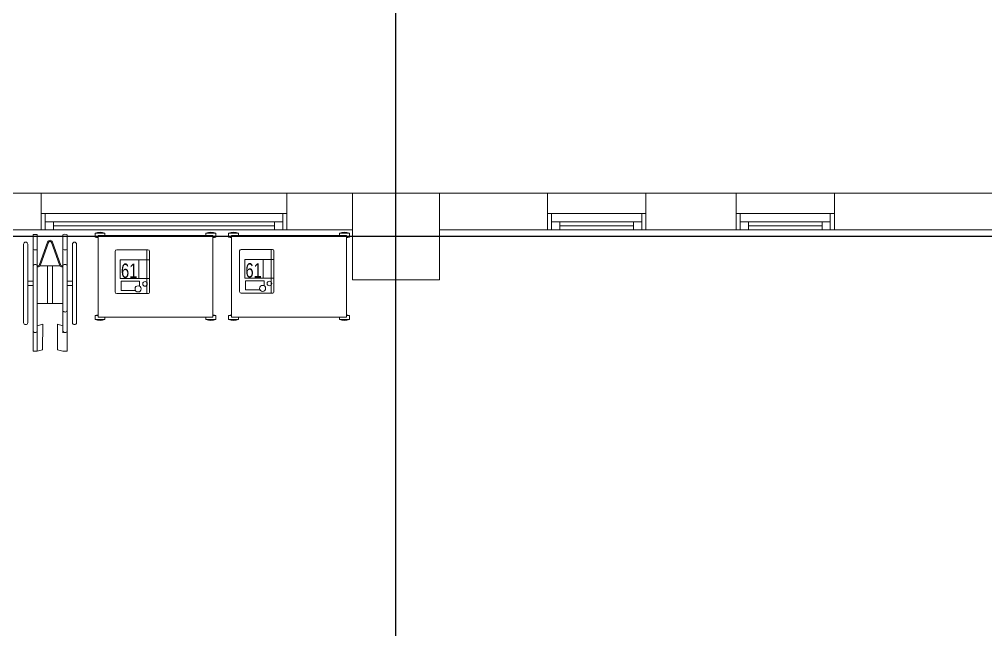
# Model space of a CAD drawing. Header units: metres. Extents: x -18745 to 220762, y -1579758 to -1356048.
# Drawn here: x 127666 to 133561, y -1457637 to -1453912 of the extents above; entities that cross this region are included whole.
import ezdxf

# ---------------------------------------------------------------- set-up
doc = ezdxf.new("R2010")
doc.units = ezdxf.units.M
doc.layers.get('0').update_dxf_attribs({"lineweight": 0})
for name, color, linetype, lineweight in [('A-100 - Copy$0$Aluminum', 8, 'Continuous', 0), ('A-100 - Copy$0$Medical Equipment and Furniture', 8, 'Continuous', 0), ('A-100 - Copy$0$Medical Equipment and Furniture1', 8, 'Continuous', 5), ('A-100 - Copy$0$Proj', 8, 'Continuous', 0), ('A-100 - Copy$0$Structure', 8, 'Continuous', 9), ('A-100 - Copy$0$Walls', 8, 'Continuous', 0)]:
    doc.layers.add(name, color=color, linetype=linetype, lineweight=lineweight)
doc.layers.add('A-100 - Copy$0$axes', color=8, linetype='Continuous')
doc.styles.add('A-100 - Copy$0$X3G_ENTITY_257CFD', font='swisscl.ttf', dxfattribs={"height": 200})

# ---------------------------------------------------------------- blocks, each defined once
blk = doc.blocks.new('A-100 - Copy$0$HF14449A-P')
at = {"layer": 'A-100 - Copy$0$Medical Equipment and Furniture1'}
for p, q in [((-0.05, 0), (-0.7602, 0)), ((-0.2244, 0.0577), (-0.7026, 0.0577)), ((-0.7026, 0.0323), (-0.2244, 0.0323)), ((-0.4762, 0.0321), (-0.4762, -0.0003)), ((-0.4508, 0.0321), (-0.4508, -0.0003)), ((-0.05, -0.0255), (-0.05, 0)), ((-0.1618, -0.0254), (-0.7597, -0.0254)), ((-0.578, -0.0409), (-0.7158, -0.0896)), ((-0.7137, -0.0956), (-0.576, -0.047)), ((-0.5708, -0.044), (-0.5708, -0.1647)), ((-0.5699, -0.0249), (-0.5699, -0.0332)), ((-0.5636, -0.0346), (-0.5636, -0.0251)), ((-0.3406, -0.1837), (-0.3406, -0.0251)), ((-0.2045, -0.0254), (-0.2138, -0.0595)), ((-0.2138, -0.0595), (-0.0589, -0.0584)), ((-0.0589, -0.0584), (-0.05, -0.0255)), ((-0.576, -0.1618), (-0.7137, -0.1132)), ((-0.5708, -0.0899), (-0.3406, -0.0899)), ((-0.7158, -0.1192), (-0.578, -0.1678)), ((-0.5708, -0.1189), (-0.3406, -0.1189)), ((-0.5699, -0.1755), (-0.5699, -0.1837)), ((-0.5636, -0.1837), (-0.5636, -0.1742)), ((-0.0589, -0.1493), (-0.2138, -0.1482)), ((-0.2138, -0.1482), (-0.2045, -0.1824)), ((-0.0499, -0.1827), (-0.0589, -0.1493)), ((-0.05, -0.1827), (-0.7602, -0.1827)), ((-0.05, -0.2078), (-0.7593, -0.2078)), ((-0.4762, -0.2401), (-0.4762, -0.2078)), ((-0.4508, -0.2401), (-0.4508, -0.2078)), ((-0.05, -0.2078), (-0.05, -0.1827)), ((-0.7026, -0.2404), (-0.2244, -0.2404)), ((-0.2244, -0.2658), (-0.7026, -0.2658))]:
    blk.add_line(p, q, dxfattribs=at)
for centre, radius, start, end in [((-0.7026, 0.045), 0.0127, 90, 180), ((-0.7026, 0.045), 0.0127, 180, 270), ((-0.2244, 0.045), 0.0127, 0, 90), ((-0.2244, 0.045), 0.0127, 270, 0), ((-0.5661, -0.0128), 0.0127, 98.73327, 261.25119), ((-0.5848, -0.0258), 0.0166, 294.28197, 333.37317), ((-0.5848, -0.0258), 0.023, 292.59255, 337.40745), ((-0.301, -0.0129), 0.0127, 279.82775, 82.50016), ((-0.7106, -0.1044), 0.0157, 109.43252, 250.56748), ((-0.7106, -0.1044), 0.00936, 109.42288, 250.57712), ((-0.5848, -0.183), 0.0166, 26.62683, 65.71803), ((-0.5848, -0.183), 0.023, 22.59255, 67.40745), ((-0.5661, -0.1952), 0.0127, 98.74881, 261.26673), ((-0.7026, -0.2531), 0.0127, 90, 180), ((-0.7026, -0.2531), 0.0127, 180, 270), ((-0.2244, -0.2531), 0.0127, 0, 90), ((-0.2244, -0.2531), 0.0127, 270, 0)]:
    blk.add_arc(centre, radius, start, end, dxfattribs=at)
for centre, ratio, start_param, end_param in [((-0.6698, -0.0127), 0.078125, 3.141593, 6.498142), ((-0.7597, -0.0126), 0.241377, 0.152696, 3.141593), ((-0.1758, -0.0125), 0.964579, 3.250377, 6.096807), ((-0.7597, -0.1952), 0.241678, 0.147741, 3.289334), ((-0.6698, -0.1954), 0.078125, 3.141593, 6.498142), ((-0.1758, -0.1951), 0.964579, 3.252899, 6.098308)]:
    blk.add_ellipse(centre, major_axis=(0, 0.0127), ratio=ratio, start_param=start_param, end_param=end_param, dxfattribs=at)
blk = doc.blocks.new('A-100 - Copy$0$HF13959B-P')
for p, q in [((0.0418, 0.5136), (-0.0182, 0.5136)), ((-0.0182, 0.4886), (-0.0182, 0.5136)), ((0, 0.4886), (-0.0182, 0.4886)), ((0, 0.5), (0, 0)), ((0.7, 0.5), (0, 0.5)), ((0.0418, 0.5), (0.0418, 0.5136)), ((0.6582, 0.5136), (0.7182, 0.5136)), ((0.6582, 0.5), (0.6582, 0.5136)), ((0.7, 0.5), (0.7, 0)), ((0.7, 0.4886), (0.7182, 0.4886)), ((0.7182, 0.4886), (0.7182, 0.5136)), ((0, 0.0114), (-0.0182, 0.0114)), ((-0.0182, 0.0114), (-0.0182, -0.0136)), ((0.7, 0), (0, 0)), ((0.7, 0.0114), (0.7182, 0.0114)), ((0.7182, 0.0114), (0.7182, -0.0136)), ((0.0418, -0.0136), (-0.0182, -0.0136)), ((0.0418, 0), (0.0418, -0.0136)), ((0.6582, 0), (0.6582, -0.0136)), ((0.6582, -0.0136), (0.7182, -0.0136))]:
    blk.add_line(p, q)
for centre, start, end in [((0.0118, 0.4261), 71.07536, 108.92464), ((0.0118, 0.5761), 251.07536, 262.64413), ((0.6882, 0.4261), 71.07536, 108.92464), ((0.6882, 0.5761), 277.35587, 288.92464), ((0.0118, -0.0761), 97.35587, 108.92464), ((0.6882, -0.0761), 71.07536, 82.64413), ((0.0118, 0.0739), 251.07536, 288.92464), ((0.6882, 0.0739), 251.07536, 288.92464)]:
    blk.add_arc(centre, 0.0925, start, end)
blk = doc.blocks.new('A-100 - Copy$0$ME11129-P')
at = {"layer": 'A-100 - Copy$0$Medical Equipment and Furniture1'}
for p, q in [((0, 0.2002), (0, 0.0094)), ((0.2573, 0.2096), (0.0094, 0.2096)), ((0.2667, 0.0094), (0.2667, 0.2002)), ((0, 0.016), (0.2667, 0.016)), ((0.0094, 0), (0.2573, 0))]:
    blk.add_line(p, q, dxfattribs=at)
for points in [[(0.062, 0.1784), (0.1747, 0.1784), (0.1747, 0.0657), (0.062, 0.0657)], [(0.062, 0.0657), (0.1747, 0.0657), (0.1747, 0), (0.062, 0)]]:
    blk.add_lwpolyline(points, close=True, dxfattribs=at)
blk.add_lwpolyline([(0.2218, 0.0601), (0.1911, 0.0601), (0.1911, 0.1728), (0.2475, 0.1728), (0.2475, 0.0858)], dxfattribs=at)
for centre, radius in [((0.2382, 0.0694), 0.0188), ((0.208, 0.0274), 0.0141)]:
    blk.add_circle(centre, radius, dxfattribs=at)
for centre, start, end in [((0.0094, 0.2002), 90, 180), ((0.2573, 0.2002), 0, 90), ((0.0094, 0.0094), 180, 270), ((0.2573, 0.0094), 270, 0)]:
    blk.add_arc(centre, 0.00939, start, end, dxfattribs=at)
blk = doc.blocks.new('A-100 - Copy')
at = {"layer": 'A-100 - Copy$0$Aluminum'}
for p, q in [((129298.3, -1455097.7), (127798.3, -1455097.7)), ((127823.3, -1455097.7), (127823.3, -1455197.7)), ((129273.3, -1455097.7), (129273.3, -1455197.7)), ((130888.3, -1455097.7), (131488.3, -1455097.7)), ((130913.3, -1455097.7), (130913.3, -1455197.7)), ((131463.3, -1455097.7), (131463.3, -1455197.7)), ((132638.3, -1455097.7), (132038.3, -1455097.7)), ((132063.3, -1455097.7), (132063.3, -1455197.7)), ((132613.3, -1455097.7), (132613.3, -1455197.7)), ((129298.3, -1455197.7), (127798.3, -1455197.7)), ((129273.3, -1455147.7), (127823.3, -1455147.7)), ((127873.3, -1455147.7), (127873.3, -1455197.7)), ((127873.3, -1455172.7), (129223.3, -1455172.7)), ((129223.3, -1455147.7), (129223.3, -1455197.7)), ((130888.3, -1455197.7), (131488.3, -1455197.7)), ((130913.3, -1455147.7), (131463.3, -1455147.7)), ((130963.3, -1455147.7), (130963.3, -1455197.7)), ((131413.3, -1455172.7), (130963.3, -1455172.7)), ((131413.3, -1455147.7), (131413.3, -1455197.7)), ((132638.3, -1455197.7), (132038.3, -1455197.7)), ((132613.3, -1455147.7), (132063.3, -1455147.7)), ((132113.3, -1455147.7), (132113.3, -1455197.7)), ((132113.3, -1455172.7), (132563.3, -1455172.7)), ((132563.3, -1455147.7), (132563.3, -1455197.7))]:
    blk.add_line(p, q, dxfattribs=at)
at = {"layer": 'A-100 - Copy$0$axes'}
for p, q in [((129963.3, -1477297.4, 0), (129963.3, -1387547.7, 0)), ((215795, -1455237.7, 2.4), (83877.8, -1455237.7, 2.4))]:
    blk.add_line(p, q, dxfattribs=at)
at = {"layer": 'A-100 - Copy$0$Proj'}
for p, q in [((127798.3, -1454972.7), (129298.3, -1454972.7)), ((131488.3, -1454972.7), (130888.3, -1454972.7)), ((132038.3, -1454972.7), (132638.3, -1454972.7))]:
    blk.add_line(p, q, dxfattribs=at)
at = {"layer": 'A-100 - Copy$0$Structure', "elevation": 0}
blk.add_lwpolyline([(129698.3, -1455502.7), (130228.3, -1455502.7), (130228.3, -1454972.7), (129698.3, -1454972.7)], close=True, dxfattribs=at)
at = {"layer": 'A-100 - Copy$0$Walls'}
for p, q in [((127798.3, -1454972.7), (124928.3, -1454972.7, 0)), ((127798.3, -1455197.7), (127798.3, -1454972.7)), ((129698.3, -1454972.7, 0), (129298.3, -1454972.7, 0)), ((129298.3, -1455197.7), (129298.3, -1454972.7)), ((130888.3, -1454972.7), (130228.3, -1454972.7)), ((130888.3, -1455197.7), (130888.3, -1454972.7)), ((132038.3, -1454972.7), (131488.3, -1454972.7)), ((131488.3, -1455197.7), (131488.3, -1454972.7)), ((132038.3, -1455197.7), (132038.3, -1454972.7)), ((134228.3, -1454972.7), (132638.3, -1454972.7)), ((132638.3, -1455197.7), (132638.3, -1454972.7)), ((127798.3, -1455197.7, 0), (124928.3, -1455197.7, 0)), ((129698.3, -1455197.7, 0), (129298.3, -1455197.7, 0)), ((130228.3, -1455197.7), (130888.3, -1455197.7)), ((132038.3, -1455197.7), (131488.3, -1455197.7)), ((134228.3, -1455197.7), (132638.3, -1455197.7))]:
    blk.add_line(p, q, dxfattribs=at)
at = {"layer": 'A-100 - Copy$0$Medical Equipment and Furniture', "yscale": 1000, "zscale": 1000}
for name, p, xscale, rotation in [('A-100 - Copy$0$HF14449A-P', (127957.2, -1455987.1, 0), 1000, 270), ('A-100 - Copy$0$HF13959B-P', (128146.2, -1455230.7, 0), -1000, 180), ('A-100 - Copy$0$HF13959B-P', (128960.8, -1455230.7, 0), -1000, 180)]:
    blk.add_blockref(name, p, dxfattribs=dict(at, xscale=xscale, rotation=rotation))
at = {"layer": 'A-100 - Copy$0$Medical Equipment and Furniture', "ltscale": 5000, "extrusion": (-4.19218e-15, -8.55145e-16, -1), "xscale": 1000.000000000002, "yscale": 1000.000000000002, "zscale": 1000.000000000002, "rotation": 270.0001913008751}
for p in [(-128459.9, -1455318.8, 0), (-129219, -1455316.5, 0)]:
    blk.add_blockref('A-100 - Copy$0$ME11129-P', p, dxfattribs=at)
at = {"layer": 'A-100 - Copy$0$Medical Equipment and Furniture', "char_height": 87.47, "attachment_point": 2, "style": 'A-100 - Copy$0$X3G_ENTITY_257CFD'}
for insert in [(128335.8, -1455402.7, 0), (129094.9, -1455400.4, 0)]:
    blk.add_mtext('61', dxfattribs=dict(at, insert=insert))

msp = doc.modelspace()

# ---------------------------------------------------------------- block references
msp.add_blockref('A-100 - Copy', (0, 0))

doc.saveas('drawing.dxf')
